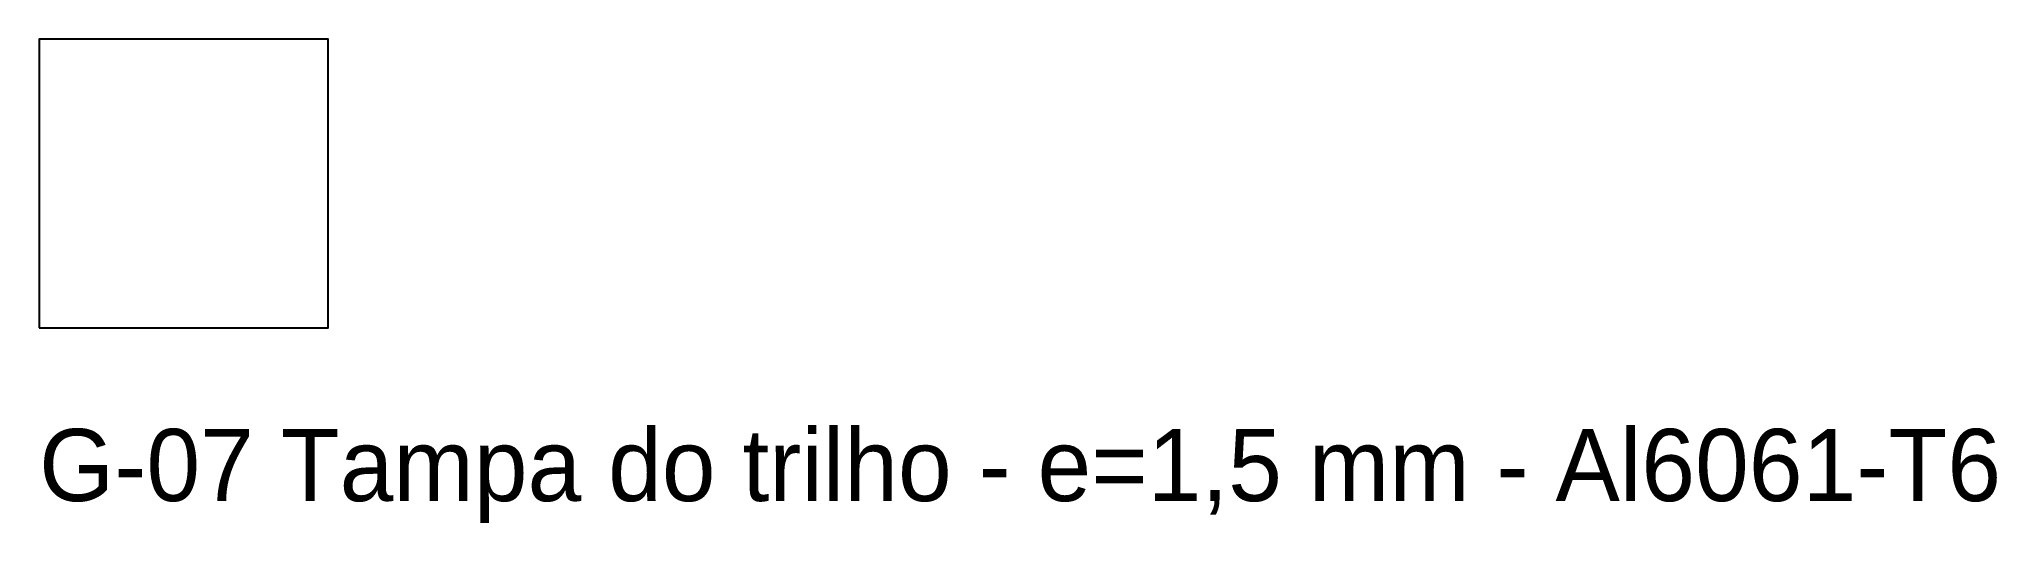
# Model space of a CAD drawing. Header units: millimetres. Extents: x 0 to 136, y -14 to 20.
import ezdxf

# ---------------------------------------------------------------- set-up
doc = ezdxf.new("R2010")
doc.units = ezdxf.units.MM

msp = doc.modelspace()

# ---------------------------------------------------------------- linework, layer by layer
at = {"layer": 'CORTE'}
msp.add_lwpolyline([(0, 0), (20, 0), (20, 20), (0, 20)], close=True, dxfattribs=at)

# ---------------------------------------------------------------- texts
at = {"layer": 'GRAVAR-NAO'}
msp.add_text('G-07 Tampa do trilho - e=1,5 mm - Al6061-T6', height=5, dxfattribs=at).set_placement((0, -12))

doc.saveas('drawing.dxf')
